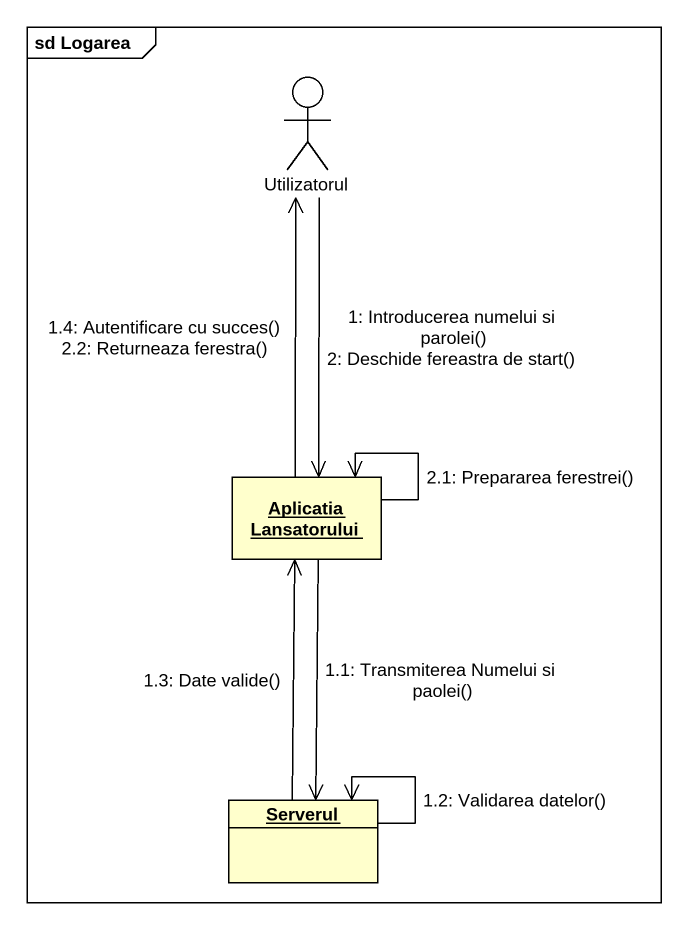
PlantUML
@startuml
mainframe sd Logarea
allowmixing
hide circle
hide empty members
actor Utilizatorul
object "Aplicatia Lansatorului" as Aplicatia_Lansatorului
object Serverul
Utilizatorul --> Aplicatia_Lansatorului : 1: Introducerea numelui si parolei()\n2: Deschide fereastra de start()
Aplicatia_Lansatorului --> Serverul : 1.1: Transmiterea Numelui si paolei()
Serverul --> Serverul : 1.2: Validarea datelor()
Serverul -up-> Aplicatia_Lansatorului : 1.3: Date valide()
Aplicatia_Lansatorului -up-> Utilizatorul : 1.4: Autentificare cu succes()\n2.2: Returneaza ferestra()
Aplicatia_Lansatorului --> Aplicatia_Lansatorului : 2.1: Prepararea ferestrei()
@enduml
